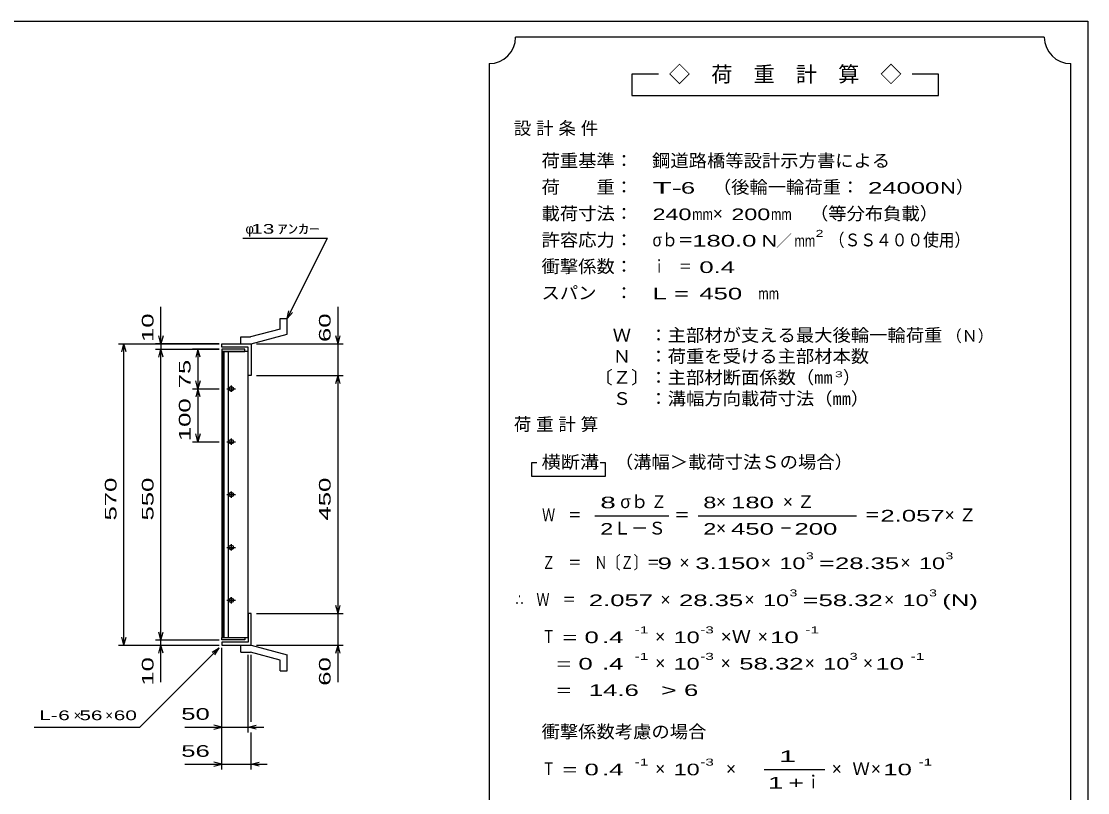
# Model space of a CAD drawing. Units: millimetres, scale not verified. Extents: x -1820 to 1736, y -1282 to 1048.
# Drawn here: x -281 to 1736, y -410 to 1048 of the extents above; entities that cross this region are included whole.
import ezdxf
from ezdxf.enums import TextEntityAlignment as Align

# ---------------------------------------------------------------- set-up
doc = ezdxf.new("R2010")
doc.units = ezdxf.units.MM
doc.header["$LTSCALE"] = 10
for name, color, linetype, lineweight in [('0_2', 150, 'Continuous', 25), ('16', 3, 'Continuous', 25), ('19', 6, 'Continuous', 25), ('22', 2, 'Continuous', 25)]:
    doc.layers.add(name, color=color, linetype=linetype, lineweight=lineweight)
doc.styles.add('ベクトル', font='')
doc.styles.get('ベクトル').set_extended_font_data('ベクトル')

msp = doc.modelspace()

# ---------------------------------------------------------------- linework, layer by layer
at = {"layer": '0_2'}
for p, q in [((-1724, 1048.5), (1736, 1048.5)), ((1736, 1048.5), (1736, -1151.5))]:
    msp.add_line(p, q, dxfattribs=at)
at = {"layer": '16'}
for p, q in [((142, 428.5), (98, 428.5)), ((98, 428.5), (98, 424)), ((98, 424), (142, 424)), ((98, 424), (98, -117)), ((148, 424), (98, 424)), ((99.5, 424), (99.5, -117)), ((102.5, -117), (102.5, 424)), ((110, 424), (110, -117)), ((142, 424), (142, 428.5)), ((148, -117), (148, 424)), ((108, 353.5), (124, 353.5)), ((118, 356.5), (114, 356.5)), ((114, 350.5), (118, 350.5)), ((116, 359.5), (116, 347.5)), ((108, 253.5), (124, 253.5)), ((118, 256.5), (114, 256.5)), ((114, 250.5), (118, 250.5)), ((116, 259.5), (116, 247.5)), ((108, 153.5), (124, 153.5)), ((118, 156.5), (114, 156.5)), ((114, 150.5), (118, 150.5)), ((116, 159.5), (116, 147.5)), ((108, 53.5), (124, 53.5)), ((118, 56.5), (114, 56.5)), ((114, 50.5), (118, 50.5)), ((116, 59.5), (116, 47.5)), ((108, -46.5), (124, -46.5)), ((118, -43.5), (114, -43.5)), ((114, -49.5), (118, -49.5)), ((116, -40.5), (116, -52.5)), ((98, -117), (142, -117)), ((98, -121.5), (98, -117)), ((98, -117), (148, -117)), ((142, -117), (142, -121.5)), ((142, -121.5), (98, -121.5))]:
    msp.add_line(p, q, dxfattribs=at)
for centre, radius, start, end in [((114, 353.5), 3, 90, 270), ((116, 353.5), 4, 46.6, 133.4), ((116, 353.5), 4, 226.6, 313.4), ((118, 353.5), 3, 270, 90), ((114, 253.5), 3, 90, 270), ((116, 253.5), 4, 46.6, 133.4), ((116, 253.5), 4, 226.6, 313.4), ((118, 253.5), 3, 270, 90), ((114, 153.5), 3, 90, 270), ((116, 153.5), 4, 46.6, 133.4), ((116, 153.5), 4, 226.6, 313.4), ((118, 153.5), 3, 270, 90), ((114, 53.5), 3, 90, 270), ((116, 53.5), 4, 46.6, 133.4), ((116, 53.5), 4, 226.6, 313.4), ((118, 53.5), 3, 270, 90), ((114, -46.5), 3, 90, 270), ((116, -46.5), 4, 46.6, 133.4), ((116, -46.5), 4, 226.6, 313.4), ((118, -46.5), 3, 270, 90)]:
    msp.add_arc(centre, radius, start, end, dxfattribs=at)
at = {"layer": '19'}
for p, q in [((208.61, 486.62), (221.61, 486.62)), ((208.61, 466.6), (208.61, 486.62)), ((221.61, 456.62), (221.61, 486.62)), ((208.61, 466.6), (152.28, 451.51)), ((133.99, 451.51), (152.28, 451.51)), ((133.99, 438.51), (133.99, 451.51)), ((154, 438.5), (221.61, 456.62)), ((98, 432.5), (98, 438.5)), ((98, 438.5), (154, 438.5)), ((148, 432.5), (98, 432.5)), ((134, 438.5), (154, 438.5)), ((148, 378.5), (148, 432.5)), ((154, 438.5), (154, 378.5)), ((154, 378.5), (148, 378.5)), ((154, -71.5), (148, -71.5)), ((148, -71.5), (148, -125.5)), ((154, -131.5), (154, -71.5)), ((98, -125.5), (98, -131.5)), ((148, -125.5), (98, -125.5)), ((98, -131.5), (154, -131.5)), ((133.99, -144.51), (133.99, -131.51)), ((134, -131.5), (154, -131.5)), ((154, -131.5), (221.61, -149.62)), ((133.99, -144.51), (152.28, -144.51)), ((208.61, -159.6), (152.28, -144.51)), ((208.61, -179.62), (208.61, -159.6)), ((221.61, -179.62), (221.61, -149.62)), ((208.61, -179.62), (221.61, -179.62))]:
    msp.add_line(p, q, dxfattribs=at)
at = {"layer": '22', "color": 4}
for p, q in [((1654, 1018.5), (654, 1018.5)), ((604, 968.5), (604, -581.5)), ((1704, -581.5), (1704, 968.5)), ((924, 948.5), (874, 948.5)), ((874, 948.5), (874, 908.5)), ((1454, 948.5), (1404, 948.5)), ((1454, 908.5), (1454, 948.5)), ((874, 908.5), (1454, 908.5)), ((138, 638.5), (298, 638.5)), ((222, 486.5), (298, 638.5)), ((-17, 438.5), (-17, 508.5)), ((318, 438.5), (318, 508.5)), ((222, 486.5), (225, 501.1)), ((222, 486.5), (232, 497.5)), ((-17, 438.5), (-21, 453.5)), ((-13, 453.5), (-17, 438.5)), ((318, 438.5), (314, 453.5)), ((318, 438.5), (322, 453.5)), ((-97, 438.5), (93, 438.5)), ((-91, 423.5), (-87, 438.5)), ((-83, 423.5), (-87, 438.5)), ((-87, -131.5), (-87, 438.5)), ((93, 438.5), (-27, 438.5)), ((-27, 428.5), (93, 428.5)), ((-21, 413.5), (-17, 428.5)), ((-17, 438.5), (-17, 428.5)), ((-13, 413.5), (-17, 428.5)), ((-17, -121.5), (-17, 428.5)), ((93, 428.5), (43, 428.5)), ((53, 428.5), (49, 413.5)), ((57, 413.5), (53, 428.5)), ((53, 428.5), (53, 353.5)), ((164, 438.5), (328, 438.5)), ((318, 378.5), (318, 438.5)), ((53, 353.5), (49, 368.5)), ((57, 368.5), (53, 353.5)), ((164, 378.5), (328, 378.5)), ((314, 363.5), (318, 378.5)), ((322, 363.5), (318, 378.5)), ((318, -71.5), (318, 378.5)), ((43, 353.5), (93, 353.5)), ((53, 353.5), (49, 338.5)), ((57, 338.5), (53, 353.5)), ((53, 353.5), (53, 253.5)), ((53, 253.5), (49, 268.5)), ((57, 268.5), (53, 253.5)), ((43, 253.5), (93, 253.5)), ((694, 213.5), (684, 213.5)), ((684, 213.5), (684, 188.5)), ((824, 213.5), (814, 213.5)), ((824, 188.5), (824, 213.5)), ((684, 188.5), (824, 188.5)), ((804, 113.5), (944, 113.5)), ((999, 113.5), (1299, 113.5)), ((318, -71.5), (314, -56.5)), ((318, -71.5), (322, -56.5)), ((164, -71.5), (328, -71.5)), ((318, -131.5), (318, -71.5)), ((-87, -131.5), (-91, -116.5)), ((-87, -131.5), (-83, -116.5)), ((-17, -121.5), (-21, -106.5)), ((-17, -121.5), (-13, -106.5)), ((-97, -131.5), (93, -131.5)), ((-57, -286.5), (93, -136.5)), ((-27, -121.5), (93, -121.5)), ((-27, -131.5), (93, -131.5)), ((-21, -146.5), (-17, -131.5)), ((-17, -131.5), (-17, -121.5)), ((-13, -146.5), (-17, -131.5)), ((-17, -201.5), (-17, -131.5)), ((80, -144.5), (93, -136.5)), ((85, -149.5), (93, -136.5)), ((98, -296.5), (98, -136.5)), ((98, -366.5), (98, -136.5)), ((164, -131.5), (328, -131.5)), ((314, -146.5), (318, -131.5)), ((322, -146.5), (318, -131.5)), ((318, -201.5), (318, -131.5)), ((148, -296.5), (148, -149.5)), ((154, -276.5), (154, -149.5)), ((-257, -286.5), (-57, -286.5)), ((28, -286.5), (98, -286.5)), ((98, -286.5), (83, -282.5)), ((83, -290.5), (98, -286.5)), ((98, -286.5), (148, -286.5)), ((148, -286.5), (163, -282.5)), ((163, -290.5), (148, -286.5)), ((148, -286.5), (178, -286.5)), ((154, -366.5), (154, -296.5)), ((28, -356.5), (98, -356.5)), ((98, -356.5), (83, -352.5)), ((83, -360.5), (98, -356.5)), ((98, -356.5), (154, -356.5)), ((154, -356.5), (169, -352.5)), ((169, -360.5), (154, -356.5)), ((154, -356.5), (184, -356.5)), ((1124, -366.5), (1239, -366.5))]:
    msp.add_line(p, q, dxfattribs=at)
for centre, start, end in [((604, 1018.5), 270, 0), ((1704, 1018.5), 180, 270)]:
    msp.add_arc(centre, 50, start, end, dxfattribs=at)

# ---------------------------------------------------------------- texts
at = {"layer": '22', "style": 'ベクトル'}
for s, height, p in [('◇\u3000荷\u3000重\u3000計\u3000算\u3000◇', 29.33, (944, 948.5)), ('）', 24.19, (1487, 735)), ('×', 24.19, (1027, 685)), ('φ', 18.33, (143, 656)), ('／', 21.99, (1146.5, 633.5)), ('（Ｎ）', 21.99, (1468, 453.5)), ('）', 24.19, (1273, 375)), ('σｂ', 24.19, (852, 140)), ('×', 24.19, (1033, 140)), ('Ｌ－Ｓ', 24.19, (839, 90)), ('×', 24.19, (1033, 90)), ('×', 24.19, (964, 25)), ('×', 24.19, (1118, 25)), ('×', 24.19, (1382, 25)), ('×', 24.19, (928, -45)), ('×', 24.19, (1087, -45)), ('×', 24.19, (1351, -45)), ('×', 24.19, (918, -115)), ('×', 24.19, (1112, -115)), ('×', 24.19, (918, -165)), ('×', 24.19, (1042, -165)), ('×', 24.19, (1201, -165)), ('×', 24.19, (1311, -165)), ('×', 18.33, (-182, -264)), ('×', 18.33, (-122, -264)), ('×', 24.19, (918, -365)), ('×', 24.19, (1052, -365)), ('×', 24.19, (1252, -365)), ('Ｗ', 24.19, (1291, -365)), ('×', 24.19, (1326, -365)), ('ｉ', 24.19, (1200.5, -390))]:
    msp.add_text(s, height=height, dxfattribs=at).set_placement(p, align=Align.MIDDLE_LEFT)
for s, height, width, p in [('荷重基準：\u3000', 24.19, 1.05, (703, 785)), ('鋼道路橋等設計示方書による', 24.19, 1.05, (912, 785)), ('荷\u3000\u3000重：\u3000', 24.19, 1.05, (703, 735)), ('（後輪一輪荷重：', 24.19, 1.05, (1027, 735)), ('T-', 21.99, 2, (913, 733.5)), (' 6 ', 21.99, 1.65, (953, 733.5)), (' 24000', 21.99, 1.65, (1307, 733.5)), ('N', 21.99, 1.4, (1457, 733.5)), ('載荷寸法：\u3000', 24.19, 1.05, (703, 685)), ('240', 21.99, 1.5, (913, 683.5)), ('mm', 21.99, 0.8, (988, 683.5)), ('200', 21.99, 1.5, (1062, 683.5)), ('mm', 21.99, 0.8, (1137, 683.5)), ('\u3000（等分布負載）', 24.19, 1.05, (1176, 685)), ('ｱﾝｶｰ', 18.33, 1.6, (203, 656)), (' 13 ', 18.33, 1.6, (143, 656)), ('許容応力：\u3000', 24.19, 1.05, (703, 635)), ('σｂ＝', 24.19, 0.9, (913, 635)), ('2', 13.2, 1.5, (1221.5, 647.5)), ('（ＳＳ４００使用）', 24.19, 0.9, (1246.5, 635)), ('180.0', 21.99, 1.65, (988, 633.5)), ('N', 21.99, 1.4, (1119, 633.5)), ('mm', 21.99, 0.8, (1181.5, 633.5)), ('衝撃係数：\u3000', 24.19, 1.05, (703, 585)), ('ｉ\u3000＝', 24.19, 0.75, (913, 585)), (' 0.4', 21.99, 1.65, (988, 583.5)), ('スパン\u3000：\u3000', 24.19, 1.05, (703, 535)), (' 450 ', 21.99, 1.65, (988, 533.5)), ('L =', 21.99, 1.65, (913, 533.5)), ('mm', 21.99, 0.8, (1113, 533.5)), ('\u3000Ｗ\u3000：主部材が支える最大後輪一輪荷重', 24.19, 1.05, (803, 455)), ('\u3000Ｎ\u3000：荷重を受ける主部材本数', 24.19, 1.05, (803, 415)), ('〔Ｚ〕：主部材断面係数（㎜', 24.19, 1.05, (803, 375)), ('3', 11, 1.8, (1258, 381)), ('\u3000Ｓ\u3000：溝幅方向載荷寸法（㎜）', 24.19, 1.05, (803, 335)), ('横断溝', 24.19, 1.1, (703, 215)), ('\u3000（溝幅＞載荷寸法Ｓの場合）', 24.19, 1.05, (807, 215)), ('8', 21.99, 1.8, (814, 138.5)), ('Ｚ', 24.19, 0.9, (910, 140)), ('8', 21.99, 1.5, (1009, 138.5)), (' 180 ', 21.99, 1.65, (1048, 138.5)), ('Ｗ\u3000＝', 24.19, 0.75, (704, 115)), ('2.057', 21.99, 1.65, (1344, 113.5)), ('＝', 24.19, 0.9, (954, 115)), ('＝', 24.19, 0.9, (1314, 115)), ('2', 21.99, 1.5, (814, 88.5)), ('2', 21.99, 1.5, (1009, 88.5)), (' 450 ', 21.99, 1.65, (1048, 88.5)), ('－', 24.19, 0.75, (1153, 90)), (' 200 ', 21.99, 1.65, (1168, 88.5)), ('Ｚ\u3000＝\u3000Ｎ〔Ｚ〕＝', 24.19, 0.75, (704, 25)), ('3', 13.2, 1.5, (1203, 37.5)), ('3', 13.2, 1.5, (1467, 37.5)), (' 9 ', 21.99, 1.65, (909, 23.5)), ('3.150', 21.99, 1.65, (994, 23.5)), ('10', 21.99, 1.5, (1153, 23.5)), ('=', 21.99, 1.7, (1228, 23.5)), ('28.35', 21.99, 1.65, (1258, 23.5)), ('10', 21.99, 1.5, (1417, 23.5)), ('∴\u3000Ｗ\u3000＝', 24.19, 0.75, (654, -45)), (' 2.057', 21.99, 1.65, (779, -46.5)), ('28.35', 21.99, 1.65, (963, -46.5)), ('10', 21.99, 1.5, (1122, -46.5)), ('3', 13.2, 1.5, (1172, -32.5)), ('58.32', 21.99, 1.65, (1227, -46.5)), ('10', 21.99, 1.5, (1386, -46.5)), ('3', 13.2, 1.5, (1436, -32.5)), ('(N)', 21.99, 1.65, (1461, -46.5)), ('=', 21.99, 1.7, (1197, -46.5)), ('-1', 13.2, 1.65, (879, -102.5)), ('-3', 13.2, 1.65, (1003, -102.5)), ('-1', 13.2, 1.65, (1202, -102.5)), ('Ｔ', 24.19, 0.75, (704, -115)), (' = 0', 21.99, 1.65, (729, -116.5)), (' .4 ', 21.99, 1.65, (804, -116.5)), ('10', 21.99, 1.5, (953, -116.5)), ('×Ｗ', 24.19, 1.1, (1042, -115)), (' 10 ', 21.99, 1.65, (1122, -116.5)), ('  = 0', 21.99, 1.65, (704, -166.5)), (' .4 ', 21.99, 1.65, (804, -166.5)), ('-1', 13.2, 1.65, (879, -152.5)), ('10', 21.99, 1.5, (953, -166.5)), ('-3', 13.2, 1.65, (1003, -152.5)), ('58.32', 21.99, 1.65, (1077, -166.5)), ('10', 21.99, 1.5, (1236, -166.5)), ('3', 13.2, 1.5, (1286, -152.5)), (' 10 ', 21.99, 1.65, (1321, -166.5)), ('-1', 13.2, 1.65, (1401, -152.5)), ('  =', 21.99, 1.65, (704, -216.5)), (' 14.6', 21.99, 1.65, (779, -216.5)), ('>', 21.99, 1.7, (929, -216.5)), (' 6 ', 21.99, 1.65, (959, -216.5)), ('L-', 18.33, 1.6, (-247, -264)), (' 6 ', 18.33, 1.6, (-222, -264)), (' 56 ', 18.33, 1.6, (-182, -264)), (' 60 ', 18.33, 1.6, (-117, -264)), (' 50 ', 21.99, 1.65, (8, -261.5)), ('衝撃係数考慮の場合', 24.19, 1.05, (703, -295)), (' 56 ', 21.99, 1.65, (8, -331.5)), ('Ｔ', 24.19, 0.75, (704, -365)), (' = 0', 21.99, 1.65, (729, -366.5)), (' .4 ', 21.99, 1.65, (804, -366.5)), ('-1', 13.2, 1.65, (879, -352.5)), ('10', 21.99, 1.5, (953, -366.5)), ('-3', 13.2, 1.65, (1003, -352.5)), (' 10 ', 21.99, 1.65, (1336, -366.5)), ('-1', 13.2, 1.65, (1416, -352.5))]:
    msp.add_text(s, height=height, dxfattribs=dict(at, width=width)).set_placement(p, align=Align.MIDDLE_LEFT)
at = {"layer": '22', "style": 'ベクトル', "width": 1.65}
for s, p in [(' 10 ', (-42, 428.5)), (' 60 ', (293, 428.5)), (' 75 ', (28, 341)), (' 100 ', (28, 241)), (' 570 ', (-112, 91)), (' 550 ', (-42, 91)), (' 450 ', (293, 91)), (' 10 ', (-42, -221.5)), (' 60 ', (293, -221.5))]:
    msp.add_text(s, height=21.99, rotation=90, dxfattribs=at).set_placement(p, align=Align.MIDDLE_LEFT)
at = {"layer": '22', "attachment_point": 4, "style": 'ベクトル'}
for s, insert, char_height in [('\\T1.28;設計条件', (650.5, 845), 24.19), ('\\T1.28;荷重計算', (650.5, 285), 24.19), ('\\T1.42;×Ｚ', (1159.5, 140), 24.19), ('\\T1.42;×Ｚ', (1465.5, 115), 24.19), ('\\T1.25;\\W2;\\~1\\~', (1131.5, -341.5), 21.99), ('\\T1.33;\\W1.75;1+', (1131.5, -391.5), 21.99)]:
    msp.add_mtext(s, dxfattribs=dict(at, insert=insert, char_height=char_height))

doc.saveas('drawing.dxf')
